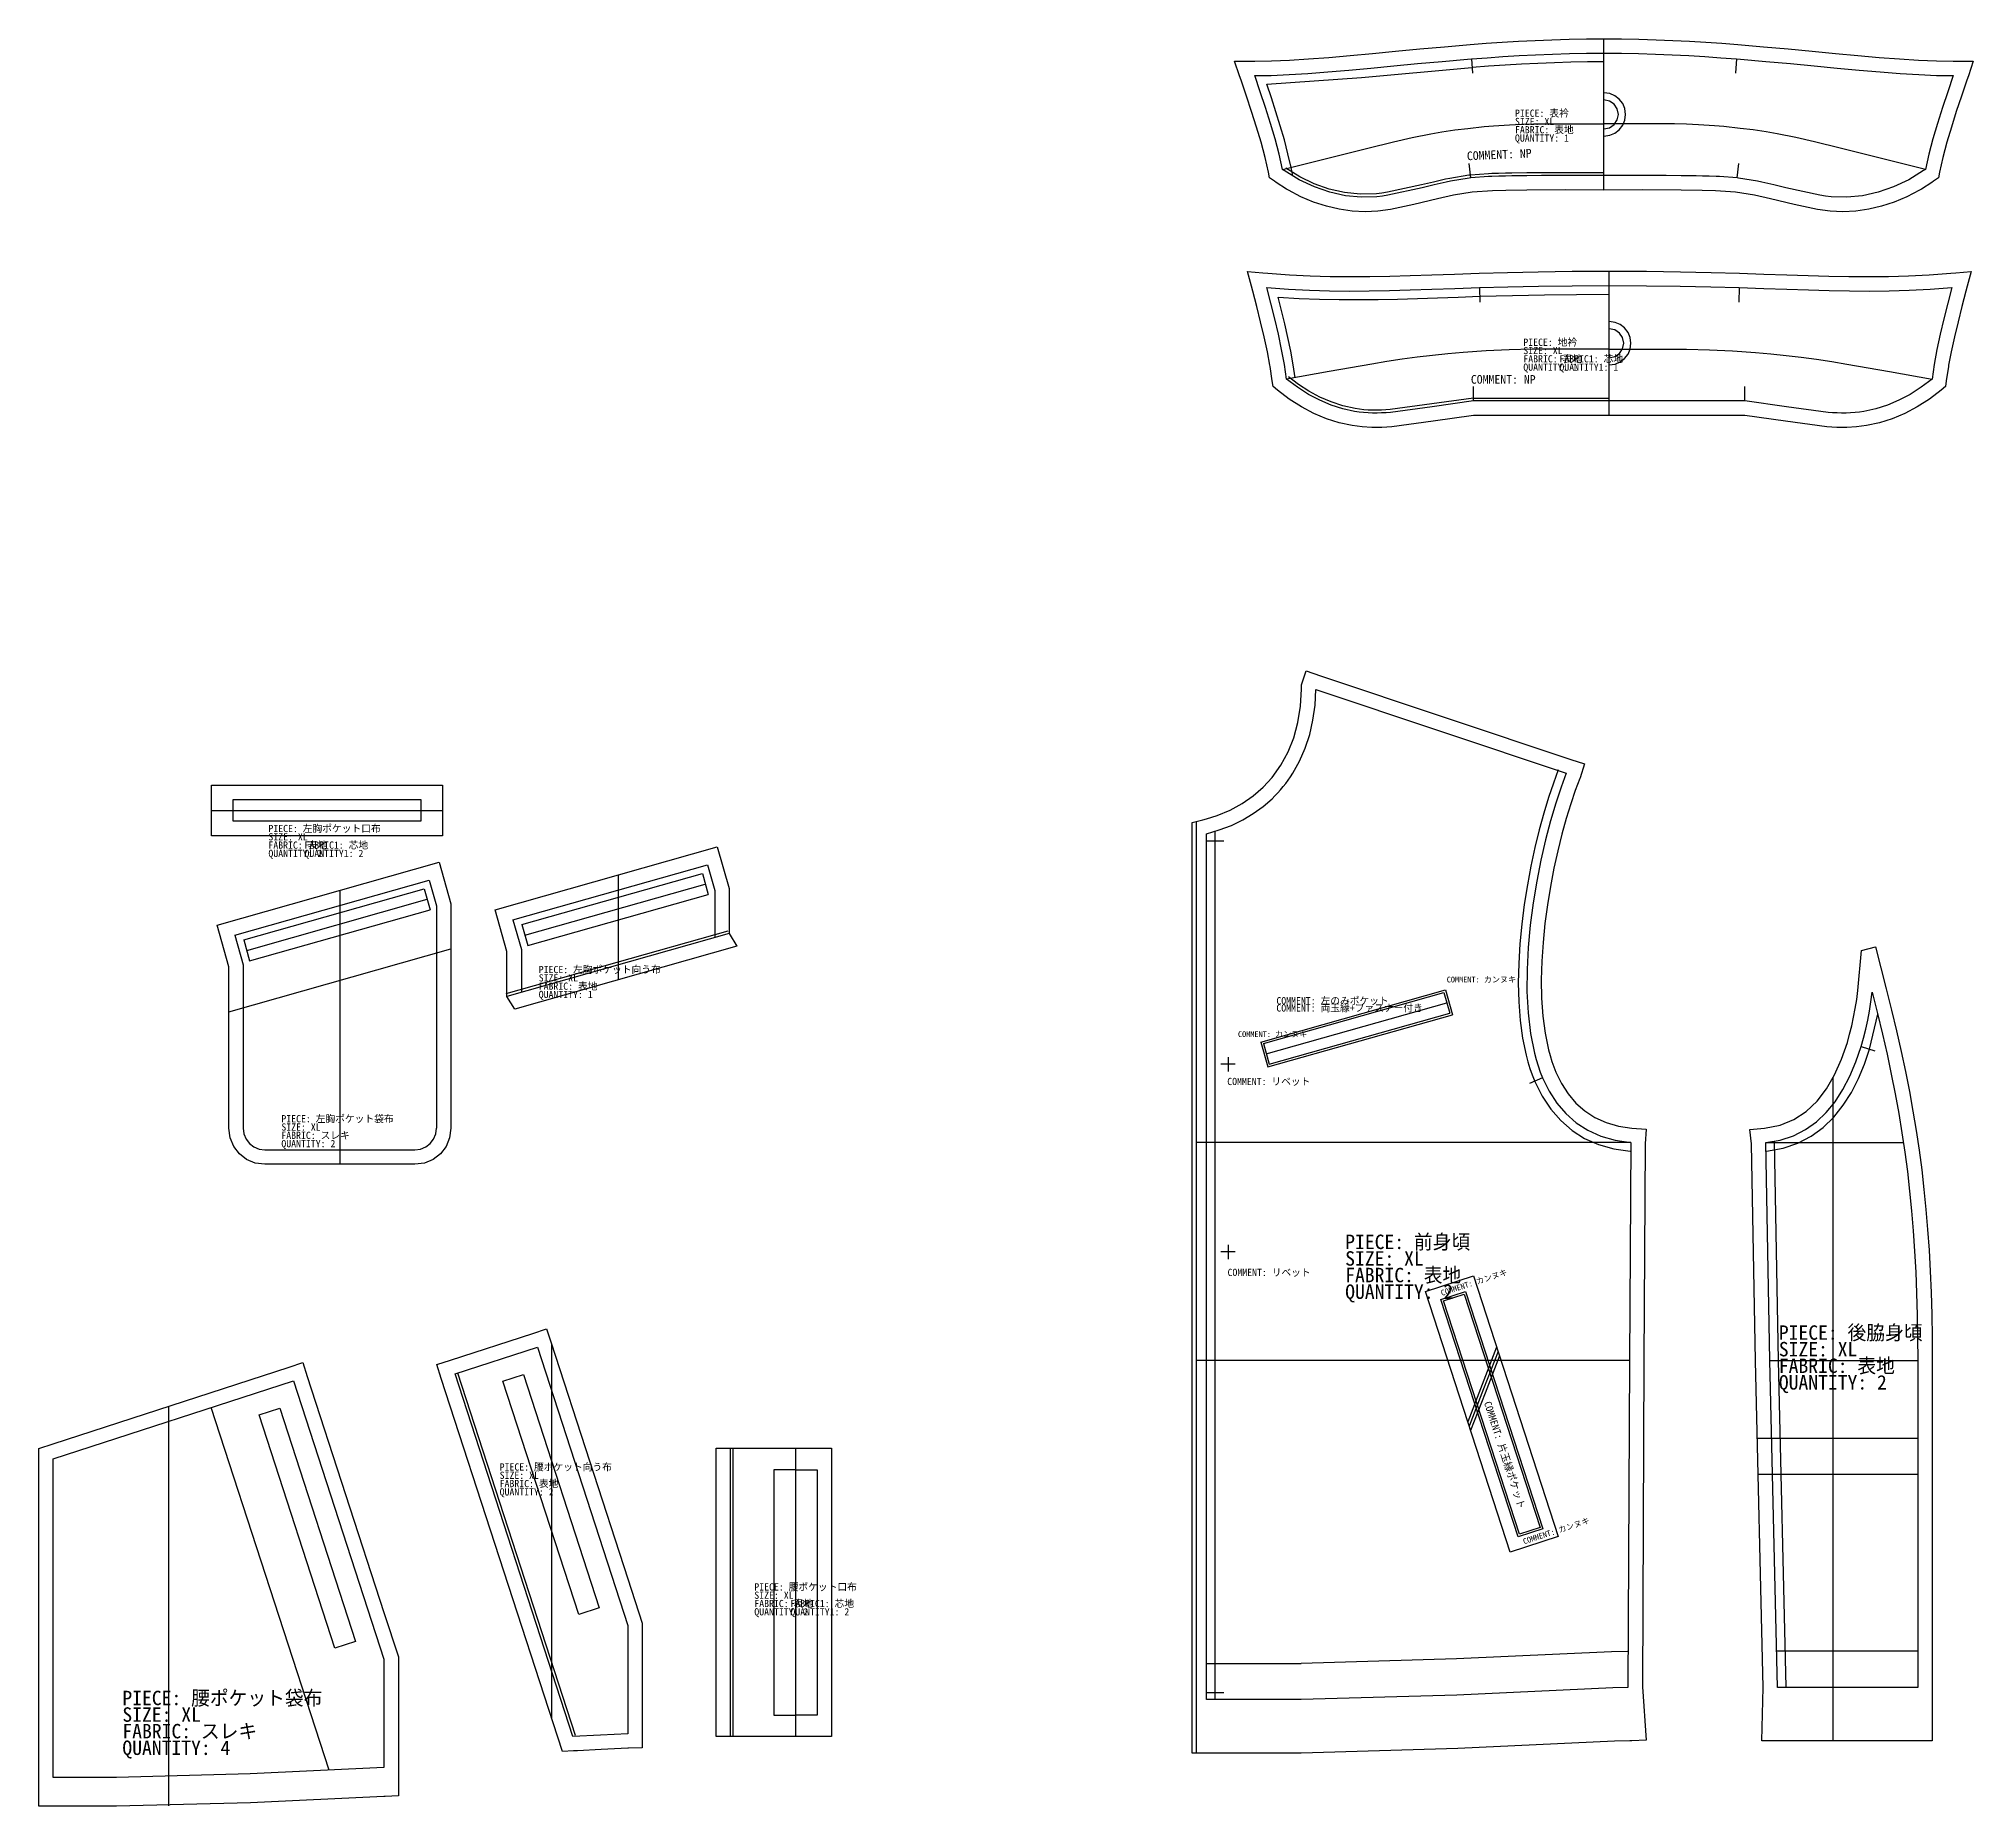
# Model space of a CAD drawing. Header units: metres. Extents: x 0 to 3078, y 20 to 2413.
# Drawn here: x 86 to 1427, y 1188 to 2413 of the extents above; entities that cross this region are included whole.
import ezdxf

# ---------------------------------------------------------------- set-up
doc = ezdxf.new("R2010")
doc.units = ezdxf.units.M

# ---------------------------------------------------------------- blocks, each defined once
blk = doc.blocks.new('P0001_06')
at = {"layer": '1'}
for p, q in [((250.6802, 8.3677), (250.6802, 108.3672)), ((160.6958, 96.9165), (161.0063, 86.9214)), ((340.6646, 96.9165), (340.354, 86.9214)), ((156.666, 18.3677), (156.666, 28.3677)), ((344.6938, 18.3677), (344.6938, 28.3677)), ((156.4697, 20.3633), (250.6802, 20.3677))]:
    blk.add_line(p, q, dxfattribs=at)
for points in [[(483.7505, 28.3716), (480.689, 25.8442), (472.479, 19.5986), (464.064, 14.2275), (455.4697, 9.7217), (446.7227, 6.0703), (437.8486, 3.2651), (428.8745, 1.2964), (422.0601, 0.4009), (415.1816, 0.0093), (408.2852, 0.0645), (401.4165, 0.5088), (372.7866, 4.3682), (344.6938, 8.2979), (344.1963, 8.3677), (250.6802, 8.3677), (157.1636, 8.3677), (156.666, 8.2979), (128.5732, 4.3682), (99.9436, 0.5088), (93.0745, 0.0645), (86.178, 0.0093), (79.2996, 0.4009), (72.4851, 1.2964), (63.5112, 3.2656), (54.6375, 6.0708), (45.8904, 9.7217), (37.2959, 14.228), (28.8809, 19.5986), (20.6711, 25.8442), (17.6094, 28.3716), (17.1152, 32.311), (15.6357, 42.2803), (15.4985, 43.082), (13.7292, 52.4375), (11.4807, 62.7617), (8.9753, 73.2305), (6.2981, 83.8228), (3.5337, 94.5166), (2.6555, 97.9092), (0, 108.1665), (10.5586, 107.2808), (14.0505, 106.9878), (29.0681, 105.8882), (43.4124, 105.1489), (57.3042, 104.7261), (70.9634, 104.5747), (84.6108, 104.6514), (98.467, 104.9121), (112.752, 105.3125), (127.6865, 105.8086), (143.4907, 106.3564), (160.3853, 106.9116), (180.0313, 107.4688), (201.4492, 107.9326), (224.9097, 108.2495), (250.6802, 108.3672), (276.4507, 108.2495), (299.9106, 107.9326), (321.3291, 107.4688), (340.9751, 106.9116), (357.8696, 106.3564), (373.6738, 105.8086), (388.6084, 105.3125), (402.8931, 104.9121), (416.749, 104.6514), (430.3965, 104.5747), (444.0562, 104.7261), (457.9478, 105.1489), (472.292, 105.8882), (487.3096, 106.9878), (490.8018, 107.2808), (501.3604, 108.1665), (498.7046, 97.9092), (497.8262, 94.5166), (495.0615, 83.8228), (492.3838, 73.2305), (489.8784, 62.7612), (487.6304, 52.4375), (485.8613, 43.082), (485.7241, 42.2803), (484.2446, 32.311), (483.7505, 28.3716)], [(474.3223, 33.5557), (466.8501, 27.8657), (459.1934, 22.9653), (451.3755, 18.8496), (443.418, 15.5122), (435.3442, 12.9478), (427.1758, 11.1509), (424.1011, 10.6865), (421.0068, 10.3447), (417.8979, 10.1187), (414.7798, 10.0005), (411.6577, 9.9839), (408.5366, 10.061), (405.4219, 10.2246), (402.3188, 10.4678), (373.4834, 14.3623), (344.6938, 18.3677), (250.6802, 18.3677), (156.666, 18.3677), (127.8767, 14.3623), (99.041, 10.4678), (95.9377, 10.2246), (92.823, 10.061), (89.7021, 9.9839), (86.5801, 10.0005), (83.4619, 10.1187), (80.353, 10.3447), (77.2588, 10.6865), (74.1841, 11.1509), (66.0159, 12.9478), (57.9419, 15.5122), (49.9846, 18.8496), (42.1665, 22.9653), (34.51, 27.8657), (27.0376, 33.5557), (25.5308, 43.7266), (23.5918, 54.0898), (21.3059, 64.6235), (18.7578, 75.3057), (16.0325, 86.1128), (13.2146, 97.0229), (28.3523, 95.9136), (42.8098, 95.166), (56.8098, 94.7363), (70.5747, 94.5801), (84.3271, 94.6528), (98.29, 94.9111), (112.6855, 95.311), (127.7366, 95.8076), (143.6658, 96.3574), (160.6958, 96.9165), (180.2739, 97.4717), (201.6187, 97.9336), (224.998, 98.25), (250.6802, 98.3672), (276.3623, 98.25), (299.7412, 97.9336), (321.0859, 97.4717), (340.6646, 96.9165), (357.6943, 96.3574), (373.6235, 95.8076), (388.6748, 95.311), (403.0703, 94.9111), (417.0332, 94.6528), (430.7856, 94.5801), (444.5503, 94.7363), (458.5503, 95.166), (473.0078, 95.9136), (488.1455, 97.0229), (485.3276, 86.1128), (482.6021, 75.3057), (480.0537, 64.6235), (477.7681, 54.0898), (475.8291, 43.7266), (474.3223, 33.5557)], [(250.6802, 43.3677), (254.668, 43.9033), (258.251, 45.4155), (261.2866, 47.7612), (263.6323, 50.7969), (265.1445, 54.3799), (265.6802, 58.3677), (265.1445, 62.3555), (263.6323, 65.9385), (261.2866, 68.9741), (258.251, 71.3198), (254.668, 72.832), (250.6802, 73.3677)], [(250.6802, 48.3677), (254.5723, 49.1533), (257.751, 51.2964), (259.894, 54.4751), (260.6802, 58.3677), (259.894, 62.2603), (257.751, 65.439), (254.5723, 67.582), (250.6802, 68.3677)], [(250.6802, 54.3672), (231.854, 54.3691), (213.0283, 54.3706), (197.1025, 54.2271), (181.1685, 53.7827), (165.2397, 53.0229), (149.3281, 51.9326), (138.7366, 51.0146), (128.1621, 49.939), (117.6089, 48.7007), (107.0801, 47.2954), (96.5798, 45.7188), (86.1116, 43.9663), (56.5747, 38.7607), (27.0376, 33.5557)], [(250.6802, 54.3672), (269.5059, 54.3691), (288.3315, 54.3706), (304.2578, 54.2271), (320.1914, 53.7827), (336.1206, 53.0229), (352.0317, 51.9326), (362.623, 51.0146), (373.1978, 49.939), (383.751, 48.7007), (394.2798, 47.2954), (404.7803, 45.7188), (415.2485, 43.9663), (444.7852, 38.7607), (474.3223, 33.5557)]]:
    blk.add_lwpolyline(points, dxfattribs=at)
at = {"layer": '1', "linetype": '2'}
for points in [[(21.1289, 90.3911), (35.6489, 89.5054), (49.72, 88.939), (63.4653, 88.6499), (77.0073, 88.5977), (90.4695, 88.7402), (103.9744, 89.0356), (117.645, 89.4429), (131.6047, 89.9204), (145.9761, 90.4263), (160.8818, 90.9194)], [(32.991, 34.3022), (31.6443, 43.5264), (29.9436, 52.9038), (27.9653, 62.3564), (25.7859, 71.8071), (23.4814, 81.1777), (21.1289, 90.3911)], [(160.8818, 90.9194), (183.5674, 91.5503), (205.7046, 92.0029), (227.8799, 92.2759), (250.6802, 92.3672)], [(156.4697, 20.3633), (127.6753, 16.356), (98.8604, 12.4595), (95.8081, 12.2202), (92.7478, 12.0591), (89.6841, 11.9834), (86.6223, 12), (83.5847, 12.1147), (80.552, 12.335), (77.5295, 12.668), (74.5237, 13.1216), (66.0442, 15.0117), (57.8625, 17.6753), (49.9883, 21.0645), (42.4316, 25.1299), (35.2026, 29.8237), (28.311, 35.0977)]]:
    blk.add_lwpolyline(points, dxfattribs=at)
at = {"layer": '1'}
for s, height, p in [('SIZE: XL', 5, (191.0845, 50.8291)), ('PIECE: 地衿', 5, (191.0845, 56.5791)), ('QUANTITY: 1', 5, (191.0845, 39.3291)), ('FABRIC: 表地', 5, (191.0845, 45.0791)), ('QUANTITY1: 1', 5, (216.0845, 39.3291)), ('FABRIC1: 芯地', 5, (216.0845, 45.0791)), ('COMMENT: NP', 6, (154.7129, 30.3286))]:
    blk.add_text(s, height=height, dxfattribs=at).set_placement(p)
blk = doc.blocks.new('P0002_06')
at = {"layer": '1'}
for p, q in [((255.9626, 14.9785), (255.9626, 119.876)), ((164.0701, 105.8643), (164.8635, 95.896)), ((347.8547, 105.8643), (347.0613, 95.896)), ((163.6218, 23.3662), (162.5393, 33.3076)), ((348.3035, 23.3662), (349.386, 33.3076))]:
    blk.add_line(p, q, dxfattribs=at)
for points in [[(164.7097, 13.4258), (151.5725, 11.3477), (140.627, 8.8491), (124.2529, 4.9146), (107.9392, 1.5815), (99.301, 0.3208), (90.3743, -0.0288), (81.4314, 0.4136), (72.4956, 1.6577), (63.5903, 3.7144), (54.7385, 6.5938), (45.9641, 10.3066), (37.2896, 14.8633), (35.9773, 15.6323), (28.7388, 20.2734), (27.5503, 21.0913), (24.2146, 23.3862), (23.4153, 27.3555), (21.104, 37.6289), (18.3362, 48.0552), (15.2012, 58.6221), (11.7881, 69.3169), (8.186, 80.1265), (4.4846, 91.0386), (3.3953, 94.2466), (0, 104.2437), (10.5579, 104.252), (13.9456, 104.2544), (25.5183, 104.4526), (37.9565, 104.9961), (51.2161, 105.8359), (65.252, 106.9224), (80.0198, 108.2051), (95.4751, 109.6353), (111.5728, 111.1626), (128.2688, 112.7378), (145.5183, 114.311), (163.2766, 115.8325), (174.2244, 116.6655), (185.3635, 117.4287), (196.6902, 118.1108), (208.199, 118.6992), (219.8855, 119.1816), (231.7444, 119.5469), (243.7717, 119.7822), (255.9626, 119.876), (268.1536, 119.7822), (280.1809, 119.5469), (292.0403, 119.1816), (303.7273, 118.6992), (315.2375, 118.1108), (326.5657, 117.4287), (337.7083, 116.665), (348.6482, 115.833), (366.4065, 114.311), (383.6487, 112.7383), (400.3411, 111.1636), (416.4377, 109.6362), (431.8938, 108.2061), (446.6638, 106.9229), (460.7029, 105.8364), (473.9656, 104.9966), (486.406, 104.4526), (497.9797, 104.2544), (501.3674, 104.252), (511.925, 104.2437), (508.53, 94.2461), (507.4407, 91.0386), (503.739, 80.1265), (500.137, 69.3169), (496.7239, 58.6221), (493.5886, 48.0552), (490.821, 37.6289), (488.51, 27.3555), (487.7102, 23.3862), (484.3748, 21.0913), (483.1824, 20.2705), (475.9475, 15.6357), (474.6296, 14.8638), (465.9548, 10.3091), (457.1804, 6.5967), (448.3293, 3.7168), (439.4255, 1.6592), (430.491, 0.4141), (421.5491, -0.0288), (412.6228, 0.3208), (403.9841, 1.5815), (387.6711, 4.915), (371.2981, 8.8491), (360.3547, 11.3472), (347.2209, 13.4248), (333.2375, 14.4033), (323.9324, 14.6641), (309.4094, 14.9277), (282.6863, 15.021), (255.9626, 14.9785), (229.2395, 15.021), (202.5159, 14.9277), (187.9929, 14.6641), (178.6848, 14.4033), (164.7097, 13.4258)], [(163.6218, 23.3662), (162.6365, 23.2554), (149.48, 21.1265), (146.5386, 20.4893), (138.2727, 18.5679), (130.0298, 16.5483), (106.2634, 11.4399), (102.3782, 10.7798), (98.4717, 10.2861), (87.6589, 10.0293), (76.8359, 11.0674), (66.051, 13.4185), (55.3528, 17.0977), (44.7898, 22.1226), (34.4106, 28.5093), (33.2183, 29.3301), (30.8647, 39.8027), (28.0493, 50.4331), (24.8613, 61.2065), (21.3899, 72.1104), (17.7241, 83.1309), (13.9534, 94.2544), (25.4075, 94.4492), (37.6931, 94.9834), (50.7725, 95.8091), (64.6077, 96.8765), (79.1611, 98.1382), (94.395, 99.5439), (110.2715, 101.0464), (126.7529, 102.5967), (143.8013, 104.145), (161.3792, 105.644), (164.0701, 105.8643), (174.926, 106.6904), (185.9714, 107.4478), (197.2024, 108.124), (208.6135, 108.708), (220.2, 109.187), (231.9568, 109.5493), (243.8792, 109.7832), (255.9626, 109.876), (268.0461, 109.7832), (279.9685, 109.5493), (291.7253, 109.187), (303.3118, 108.708), (314.7224, 108.124), (325.9534, 107.4478), (336.9993, 106.6904), (347.8547, 105.8643), (350.5461, 105.644), (368.1238, 104.145), (385.1721, 102.5967), (401.6536, 101.0464), (417.53, 99.5439), (432.7639, 98.1382), (447.3176, 96.8765), (461.1531, 95.8091), (474.2322, 94.9834), (486.5178, 94.4492), (497.9719, 94.2544), (494.2009, 83.1309), (490.5354, 72.1104), (487.0637, 61.2065), (483.8757, 50.4331), (481.0603, 39.8027), (478.7068, 29.3301), (477.5144, 28.5093), (467.1355, 22.1226), (456.5725, 17.0977), (445.8743, 13.4185), (435.0891, 11.0674), (424.2664, 10.0293), (413.4534, 10.2861), (409.5471, 10.7798), (405.6619, 11.4399), (381.8953, 16.5483), (373.6526, 18.5679), (365.3865, 20.4893), (362.4451, 21.1265), (349.2888, 23.2554), (348.3035, 23.3662), (335.9915, 24.2896), (333.6887, 24.3931), (328.9255, 24.5537), (324.1599, 24.6616), (319.8474, 24.7593), (309.5115, 24.9272), (299.1736, 24.9785), (277.5681, 24.9785), (255.9626, 24.9785), (234.3567, 24.9785), (212.7512, 24.9785), (202.4138, 24.9272), (192.0774, 24.7593), (187.7654, 24.6616), (182.9998, 24.5537), (178.2361, 24.3931), (175.9333, 24.2896), (163.6218, 23.3662)], [(255.9626, 52.4272), (259.9504, 52.9629), (263.5334, 54.4751), (266.5691, 56.8208), (268.9148, 59.8564), (270.427, 63.4395), (270.9626, 67.4272), (270.427, 71.415), (268.9148, 74.998), (266.5691, 78.0337), (263.5334, 80.3794), (259.9504, 81.8916), (255.9626, 82.4272)], [(255.9626, 57.4272), (259.8552, 58.2129), (263.0339, 60.356), (265.177, 63.5347), (265.9626, 67.4272), (265.177, 71.3198), (263.0339, 74.4985), (259.8552, 76.6416), (255.9626, 77.4272)], [(33.2183, 29.3301), (62.7871, 36.6733), (92.3557, 44.0166), (110.1675, 48.5029), (123.0466, 51.4438), (136.0061, 53.9946), (143.6404, 55.2769), (152.5813, 56.6187), (161.551, 57.7539), (172.9373, 58.979), (176.1765, 59.3145), (179.4202, 59.6001), (190.554, 60.2925), (198.8694, 60.6904), (207.1912, 60.9116), (218.3108, 60.9814), (237.137, 60.98), (255.9626, 60.978)], [(478.7068, 29.3301), (449.1379, 36.6733), (419.5696, 44.0166), (401.7576, 48.5029), (388.8787, 51.4438), (375.9192, 53.9946), (368.2849, 55.2769), (359.3435, 56.6187), (350.3738, 57.7539), (338.9875, 58.979), (335.7483, 59.3145), (332.5051, 59.6001), (321.3713, 60.2925), (313.0559, 60.6904), (304.7341, 60.9116), (293.6145, 60.9814), (274.7883, 60.98), (255.9626, 60.978)]]:
    blk.add_lwpolyline(points, dxfattribs=at)
at = {"layer": '1', "linetype": '2'}
for points in [[(22.2891, 88.3701), (87.8931, 92.8989), (161.8679, 99.6641), (164.5593, 99.8838)], [(255.9719, 103.876), (244.4841, 103.7905), (233.0383, 103.5747), (221.6218, 103.2339), (210.2229, 102.7754), (198.8293, 102.2046), (187.429, 101.5283), (176.01, 100.7524), (164.5593, 99.8838)], [(40.2673, 24.7212), (39.1001, 30.5151), (36.9685, 40.0879), (34.4531, 49.7871), (31.6409, 59.5386), (28.6182, 69.269), (25.4719, 78.9043), (22.2891, 88.3701)], [(163.405, 25.354), (162.4075, 25.2427), (149.0615, 23.0825), (146.1104, 22.4429), (137.802, 20.5117), (129.5549, 18.4907), (105.9282, 13.4116), (102.0642, 12.7549), (98.3057, 12.2793), (87.0552, 12.0532), (76.0725, 13.2163), (65.3936, 15.6885), (55.0552, 19.3892), (45.0935, 24.2388), (35.5452, 30.1563)], [(255.9626, 26.9785), (234.3567, 26.9785), (212.7512, 26.9785), (202.3933, 26.9272), (192.0325, 26.7588), (187.72, 26.6611), (182.949, 26.5532), (178.1462, 26.3911), (175.8435, 26.2876), (163.405, 25.354)]]:
    blk.add_lwpolyline(points, dxfattribs=at)
at = {"layer": '1'}
for s, p in [('PIECE: 表衿', (194.2722, 65.7627)), ('SIZE: XL', (194.2722, 60.0127)), ('FABRIC: 表地', (194.2722, 54.2627)), ('QUANTITY: 1', (194.2722, 48.5127))]:
    blk.add_text(s, height=5, dxfattribs=at).set_placement(p)
blk.add_text('COMMENT: NP', height=6, rotation=2.572, dxfattribs=at).set_placement((161.0764, 35.5952))
blk = doc.blocks.new('P0005_06')
at = {"layer": '1'}
for p, q in [((2.9995, 0), (3.0059, 645.5913)), ((10.0059, 632.0488), (22.0059, 632.0488)), ((15.9998, 37), (16.0059, 639.1255)), ((47.5928, 492.7407), (175.5703, 528.9448)), ((49.4446, 491.7056), (174.5354, 527.0933)), ((174.5354, 527.0933), (178.6187, 512.6597)), ((175.5703, 528.9448), (180.4702, 511.6245)), ((51.4861, 484.4888), (176.5769, 519.8765)), ((52.4927, 475.4204), (180.4702, 511.6245)), ((53.5276, 477.272), (178.6187, 512.6597)), ((47.5928, 492.7407), (52.4927, 475.4204)), ((49.4446, 491.7056), (53.5276, 477.272)), ((30.0044, 477.272), (20.0044, 477.272)), ((25.0044, 482.272), (25.0044, 472.272)), ((242.979, 467.8267), (233.7842, 463.896)), ((304.0557, 423.0581), (3.0037, 423.061)), ((25.0032, 352.272), (25.0032, 342.272)), ((30.0032, 347.272), (20.0032, 347.272)), ((161.7673, 319.8218), (195.0542, 330.6362)), ((195.0542, 330.6362), (253.7607, 149.9331)), ((220.4736, 139.1187), (161.7673, 319.8218)), ((172.4778, 314.3638), (189.5967, 319.9258)), ((225.9312, 149.8291), (172.4778, 314.3638)), ((174.3679, 313.4009), (188.6333, 318.0356)), ((226.8945, 151.7192), (174.3679, 313.4009)), ((188.6333, 318.0356), (241.1606, 156.354)), ((189.5967, 319.9258), (243.0503, 155.3911)), ((303.1685, 271.9585), (3.0059, 271.9585)), ((303.1685, 271.9585), (293.1685, 272.0171)), ((253.7607, 149.9331), (220.4736, 139.1187)), ((243.0503, 155.3911), (225.9312, 149.8291)), ((241.1606, 156.354), (226.8945, 151.7192)), ((10.0911, 62.0713), (75.594, 62.0713)), ((10.0002, 42), (22.0002, 42))]:
    blk.add_line(p, q, dxfattribs=at)
for points in [[(314.7246, 8.8301), (304.7222, 8.5024), (303.3408, 8.457), (292.8335, 8.1133), (184.2471, 3.207), (75.6184, 0), (65.594, 0), (10, 0), (0, 0), (0.0002, 37), (0.0002, 42), (0.0059, 632.0488), (0.0059, 634.5151), (0.0059, 644.8311), (7.5498, 646.7427), (10.0066, 647.3945), (17.323, 649.7109), (26.3962, 653.4736), (34.7581, 658.0098), (42.3965, 663.2979), (49.3, 669.3154), (55.4565, 676.0415), (61.5273, 684.5093), (66.5334, 693.7246), (70.4707, 703.6431), (73.3345, 714.2217), (75.1206, 725.416), (75.8247, 737.1831), (75.8674, 740.3726), (79.0342, 749.8579), (88.9905, 746.5342), (262.5664, 688.5864), (272.0654, 685.415), (268.8989, 675.9297), (268.6978, 675.4219), (265.6001, 667.1406), (262.478, 657.8721), (259.3857, 647.7256), (256.3789, 636.812), (253.5127, 625.2412), (250.8423, 613.1235), (248.4229, 600.5693), (246.3096, 587.689), (244.5752, 574.7603), (243.2446, 561.7261), (242.377, 548.6948), (242.0298, 535.7764), (242.2627, 523.0781), (243.1333, 510.7095), (244.7002, 498.7788), (247.0225, 487.395), (248.1069, 483.3052), (249.3247, 479.333), (250.6787, 475.4844), (252.1743, 471.7573), (256.0728, 463.8794), (260.71, 456.7383), (266.0986, 450.4058), (272.2539, 444.9424), (279.1914, 440.4106), (286.9268, 436.873), (295.4761, 434.3906), (304.8545, 433.0264), (314.8496, 432.2256), (314.0513, 422.2573), (313.1685, 271.8999), (312.1299, 45.7646), (314.7246, 8.8301)], [(302.1284, 45.437), (291.6265, 45.0938), (183.6221, 40.2007), (75.594, 37), (65.594, 37), (10.0002, 37), (10.0059, 637.0488), (18.896, 639.6724), (27.2722, 642.895), (35.1257, 646.6963), (42.4482, 651.0562), (49.2314, 655.9536), (55.4668, 661.3682), (57.4944, 663.3589), (59.4607, 665.416), (61.3635, 667.5356), (63.2004, 669.7144), (64.9695, 671.9492), (66.6682, 674.2363), (68.2944, 676.5718), (69.8459, 678.9526), (74.5491, 687.3369), (78.4536, 696.2837), (81.5469, 705.7607), (83.8149, 715.7358), (85.2451, 726.1758), (85.8237, 737.0488), (259.3994, 679.1011), (255.7651, 669.314), (252.106, 658.2256), (248.5063, 646.0049), (245.0527, 632.8198), (241.8301, 618.8394), (238.9238, 604.2319), (236.4194, 589.1655), (234.4019, 573.8091), (232.957, 558.3311), (232.1704, 542.8994), (232.127, 527.6836), (232.9126, 512.8506), (234.6118, 498.5703), (237.311, 485.0103), (238.5039, 480.5156), (239.8452, 476.1499), (241.3364, 471.9185), (242.979, 467.8267), (247.5015, 458.6958), (252.8804, 450.4365), (259.1318, 443.1172), (266.272, 436.8081), (274.3184, 431.5781), (283.2866, 427.4971), (293.1934, 424.6338), (304.0557, 423.0581), (303.1685, 271.9585), (302.1284, 45.437)], [(211.1187, 281.189), (201.1196, 255.3296), (191.1201, 229.4702)], [(212.0977, 278.1758), (202.0986, 252.3164), (192.0991, 226.4565)], [(213.0767, 275.1621), (203.0776, 249.3027), (193.0781, 223.4434)]]:
    blk.add_lwpolyline(points, dxfattribs=at)
at = {"layer": '1', "linetype": '2'}
for points in [[(253.8203, 681.3086), (250.4238, 672.2217), (247.0537, 662.1807), (243.7607, 651.2969), (240.5967, 639.6807), (237.6138, 627.4434), (234.8633, 614.6958), (232.3965, 601.5488), (230.2656, 588.1138), (228.5215, 574.502), (227.2158, 560.8237), (226.4004, 547.1899), (226.1274, 533.7124), (226.4473, 520.5015), (227.4121, 507.6685), (229.0742, 495.3242), (231.4839, 483.5796), (232.7061, 478.9678), (234.104, 474.4019), (235.6865, 469.897), (237.4624, 465.4683)], [(237.4624, 465.4683), (242.543, 455.2837), (248.5615, 446.1992), (255.5049, 438.2563), (263.3574, 431.4946), (272.1055, 425.9551), (281.7344, 421.6787), (292.2295, 418.7056), (303.5767, 417.0771)], [(301.7944, 70.439), (290.689, 70.0757), (183.2444, 65.2041), (75.594, 62.0713)]]:
    blk.add_lwpolyline(points, dxfattribs=at)
at = {"layer": '1'}
for s, height, p in [('COMMENT: カンヌキ', 4, (176.4993, 534.0259)), ('COMMENT: 左のみポケット', 5, (58.4556, 518.8384)), ('COMMENT: 両玉縁+ファスナー付き', 5, (58.4556, 513.8384)), ('COMMENT: カンヌキ', 4, (31.8237, 496.1777)), ('COMMENT: リベット', 5, (24.3916, 462.9067)), ('PIECE: 前身頃', 10, (106.1404, 349.2456)), ('COMMENT: リベット', 5, (24.6118, 330.5771)), ('SIZE: XL', 10, (106.1404, 337.7456)), ('FABRIC: 表地', 10, (106.1404, 326.2456)), ('QUANTITY: 2', 10, (106.1404, 314.7456))]:
    blk.add_text(s, height=height, dxfattribs=at).set_placement(p)
for s, height, rotation, p in [('COMMENT: カンヌキ', 4, 17.9983, (173.1902, 316.7456)), ('COMMENT: 片玉縁ポケット', 5, 287.9981, (202.2925, 242.7383)), ('COMMENT: カンヌキ', 4, 17.9983, (230.1416, 144.6182))]:
    blk.add_text(s, height=height, rotation=rotation, dxfattribs=at).set_placement(p)
blk = doc.blocks.new('P0010_06')
at = {"layer": '1'}
for p, q in [((89.9761, 277.2231), (89.9761, 0.4346)), ((201.207, 25.0747), (119.5808, 276.3267)), ((152.7476, 271.3301), (167.0137, 275.9648)), ((205.2744, 109.6484), (152.7476, 271.3301)), ((205.2744, 109.6484), (152.7476, 271.3301)), ((167.0132, 275.9648), (219.5405, 114.2832)), ((167.0137, 275.9648), (219.5405, 114.2832)), ((219.5405, 114.2832), (205.2744, 109.6484))]:
    blk.add_line(p, q, dxfattribs=at)
for points in [[(0, 247.9917), (10, 251.2407), (173.5552, 304.3765), (183.0659, 307.4663), (186.1558, 297.9556), (239.2993, 134.3755), (249.2993, 103.5947), (249.2993, 71.2305), (249.2993, 27.293), (249.2993, 7.2744), (240.1624, 6.8799), (239.2991, 6.8423), (146.9021, 2.4385), (53.9722, 0), (10, 0), (0, 0), (0, 20), (0, 237.4771), (0, 247.9917)], [(10, 240.7261), (176.645, 294.8657), (239.2993, 102.0112), (239.2993, 26.8613), (146.4729, 22.4336), (53.9736, 20), (10, 20), (10, 240.7261)]]:
    blk.add_lwpolyline(points, dxfattribs=at)
for s, p in [('PIECE: 腰ポケット袋布', (57.9893, 70.0894)), ('SIZE: XL', (57.9893, 58.5894)), ('FABRIC: スレキ', (57.9893, 47.0894)), ('QUANTITY: 4', (57.9893, 35.5894))]:
    blk.add_text(s, height=10, dxfattribs=at).set_placement(p)
blk = doc.blocks.new('P0011_06')
at = {"layer": '1'}
for p, q in [((79.5305, 282.1523), (79.5305, 23.2373)), ((96.1292, 10.9819), (14.5029, 262.2339)), ((45.7673, 256.6196), (60.0334, 261.2544)), ((98.2942, 94.938), (45.7673, 256.6196)), ((98.2942, 94.938), (45.7673, 256.6196)), ((60.033, 261.2544), (112.5603, 99.5728)), ((60.0334, 261.2544), (112.5603, 99.5728)), ((112.5603, 99.5728), (98.2942, 94.938))]:
    blk.add_line(p, q, dxfattribs=at)
for points in [[(76.0857, 292.7559), (79.1755, 283.2451), (132.3191, 119.665), (142.3191, 88.8843), (142.3191, 56.52), (142.3191, 12.583), (142.3191, 2.5737), (132.7507, 2.1602), (132.3188, 2.1416), (113.7778, 1.2993), (97.4294, 0.5098), (94.7195, 0.3765), (87.0798, 0), (83.8784, 9.8545), (3.0898, 258.5264), (0, 268.0371), (9.5107, 271.127), (66.575, 289.666), (76.0857, 292.7559)], [(69.6648, 280.1553), (132.3191, 87.3008), (132.3191, 12.1509), (113.3159, 11.2886), (94.2271, 10.3643), (12.6006, 261.6162), (69.6648, 280.1553)]]:
    blk.add_lwpolyline(points, dxfattribs=at)
for s, p in [('SIZE: XL', (43.4985, 188.8545)), ('PIECE: 腰ポケット向う布', (43.4985, 194.6045)), ('FABRIC: 表地', (43.4985, 183.1045)), ('QUANTITY: 2', (43.4985, 177.3545))]:
    blk.add_text(s, height=5, dxfattribs=at).set_placement(p)
blk = doc.blocks.new('P0013_06')
at = {"layer": '1'}
for p, q in [((11.5, 200), (11.5, 0)), ((55, 200), (55, 0)), ((40, 185), (40, 15)), ((55, 185), (40, 185)), ((55, 185), (70, 185)), ((70, 185), (70, 15)), ((40, 15), (55, 15)), ((70, 15), (55, 15))]:
    blk.add_line(p, q, dxfattribs=at)
for points in [[(0, 0), (0, 200), (80, 200), (80, 0), (0, 0)], [(10, 0), (10, 200), (80, 200), (80, 0), (10, 0)]]:
    blk.add_lwpolyline(points, dxfattribs=at)
for s, p in [('SIZE: XL', (26.3938, 95.5215)), ('PIECE: 腰ポケット口布', (26.3938, 101.2715)), ('FABRIC: 表地', (26.3938, 89.7715)), ('FABRIC1: 芯地', (51.3938, 89.7715)), ('QUANTITY: 2', (26.3938, 84.0215)), ('QUANTITY1: 2', (51.3938, 84.0215))]:
    blk.add_text(s, height=5, dxfattribs=at).set_placement(p)
blk = doc.blocks.new('P0019_06')
at = {"layer": '1'}
blk.add_line((0, 17.5), (160, 17.5), dxfattribs=at)
for points in [[(0, 0), (0, 10), (0, 25), (0, 35), (15, 35), (145, 35), (160, 35), (160, 25), (160, 10), (160, 0), (145, 0), (15, 0), (0, 0)], [(15, 10), (15, 25), (145, 25), (145, 10), (15, 10)]]:
    blk.add_lwpolyline(points, dxfattribs=at)
for s, p in [('SIZE: XL', (39.3708, -3.252)), ('PIECE: 左胸ポケット口布', (39.3708, 2.498)), ('QUANTITY: 2', (39.3708, -14.752)), ('FABRIC: 表地', (39.3708, -9.002)), ('QUANTITY1: 2', (64.3708, -14.752)), ('FABRIC1: 芯地', (64.3708, -9.002))]:
    blk.add_text(s, height=5, dxfattribs=at).set_placement(p)
blk = doc.blocks.new('P0020_06')
at = {"layer": '1'}
for p, q in [((12.3445, 61.9966), (147.0576, 100.106)), ((18.5166, 58.5464), (143.6074, 93.9341)), ((143.6074, 93.9341), (147.6907, 79.5005)), ((147.0576, 100.106), (152.1243, 82.1963)), ((20.5583, 51.3296), (145.6492, 86.7173)), ((85.1453, 92.9839), (85.1453, 20.2368)), ((152.1243, 82.1963), (152.1243, 49.5771)), ((22.5999, 44.1128), (147.6907, 79.5005)), ((7.6218, 10.7769), (161.5798, 54.3306)), ((12.3445, 61.9966), (18.1663, 41.417)), ((18.5166, 58.5464), (22.5999, 44.1128)), ((18.1663, 41.417), (18.1663, 11.6812))]:
    blk.add_line(p, q, dxfattribs=at)
for points in [[(8.1663, 8.8521), (8.1663, 40.0298), (0, 68.8965), (153.958, 112.4507), (162.1243, 83.5835), (162.1243, 52.4063), (167.5686, 43.5542), (13.6106, 0), (8.1663, 8.8521)], [(8.1663, 8.8521), (8.1663, 40.0298), (0, 68.8965), (153.958, 112.4507), (162.1243, 83.5835), (162.1243, 52.4063), (8.1663, 8.8521)]]:
    blk.add_lwpolyline(points, dxfattribs=at)
for s, p in [('PIECE: 左胸ポケット向う布', (30.1863, 24.937)), ('SIZE: XL', (30.1863, 19.187)), ('FABRIC: 表地', (30.1863, 13.437)), ('QUANTITY: 1', (30.1863, 7.687))]:
    blk.add_text(s, height=5, dxfattribs=at).set_placement(p)
blk = doc.blocks.new('P0021_06')
at = {"layer": '1'}
for p, q in [((12.3445, 158.9023), (147.0576, 197.0122)), ((18.5166, 155.4521), (143.6074, 190.8398)), ((85.1453, 189.8896), (85.1453, 0)), ((143.6074, 190.8398), (147.6907, 176.4063)), ((147.0576, 197.0122), (152.1243, 179.1021)), ((20.5583, 148.2354), (145.6492, 183.623)), ((22.5999, 141.0186), (147.6907, 176.4063)), ((152.1243, 179.1021), (152.1243, 25)), ((8.1663, 105.7583), (162.1243, 149.312)), ((12.3445, 158.9023), (18.1663, 138.3228)), ((18.5166, 155.4521), (22.5999, 141.0186)), ((18.1663, 138.3228), (18.1663, 25)), ((33.1663, 10), (137.1243, 10))]:
    blk.add_line(p, q, dxfattribs=at)
blk.add_lwpolyline([(33.1663, 0), (26.5203, 0.8931), (20.5483, 3.4131), (15.4885, 7.3223), (11.5796, 12.3818), (9.0593, 18.354), (8.1663, 25), (8.1663, 136.9355), (0, 165.8027), (153.958, 209.3564), (162.1243, 180.4893), (162.1243, 25), (161.2312, 18.354), (158.7109, 12.3818), (154.802, 7.3223), (149.7422, 3.4131), (143.7703, 0.8931), (137.1243, 0), (33.1663, 0)], dxfattribs=at)
blk.add_lwpolyline([(33.1663, 0), (26.5203, 0.8931), (20.5483, 3.4131), (15.4885, 7.3223), (11.5796, 12.3818), (9.0593, 18.354), (8.1663, 25), (8.1663, 136.9355), (0, 165.8027), (153.958, 209.3564), (162.1243, 180.4893), (162.1243, 25), (161.2312, 18.354), (158.7109, 12.3818), (154.802, 7.3223), (149.7422, 3.4131), (143.7703, 0.8931), (137.1243, 0), (33.1663, 0)], dxfattribs=at)
at = {"layer": '1', "linetype": '2'}
for points in [[(18.1663, 25), (18.7021, 21.0122), (20.2141, 17.4292), (22.5596, 14.3936), (25.5955, 12.0479), (29.1787, 10.5356), (33.1663, 10)], [(137.1243, 10), (141.1118, 10.5356), (144.6951, 12.0479), (147.731, 14.3936), (150.0764, 17.4292), (151.5884, 21.0122), (152.1243, 25)]]:
    blk.add_lwpolyline(points, dxfattribs=at)
at = {"layer": '1'}
for s, p in [('SIZE: XL', (44.5977, 23.3276)), ('PIECE: 左胸ポケット袋布', (44.5977, 29.0776)), ('QUANTITY: 2', (44.5977, 11.8276)), ('FABRIC: スレキ', (44.5977, 17.5776))]:
    blk.add_text(s, height=5, dxfattribs=at).set_placement(p)
blk = doc.blocks.new('P0023_06')
at = {"layer": '1'}
for p, q in [((77.0405, 481.0659), (86.6143, 478.1772)), ((57.6602, 0.001), (57.6602, 459.5483)), ((10.9551, 414.564), (106.312, 414.564)), ((19.8115, 263.5781), (16.9404, 415.4038)), ((13.8125, 263.4644), (23.8096, 263.6963)), ((13.8125, 263.4644), (116.2529, 263.4644)), ((25.0654, 37.1406), (19.811, 263.6035)), ((116.2529, 209.458), (5.0654, 209.458)), ((116.2529, 209.458), (106.2529, 209.458)), ((116.2529, 184.458), (5.6455, 184.458)), ((116.2529, 184.458), (106.2529, 184.458)), ((116.2529, 62), (18.5342, 62.0015))]:
    blk.add_line(p, q, dxfattribs=at)
for points in [[(126.252, 0), (116.252, 0), (18.2075, 0.0015), (8.2046, 0.0015), (9.064, 37.0015), (3.8154, 263.2324), (0.9717, 413.5894), (0, 423.542), (9.9834, 424.5166), (20.8164, 426.6069), (30.4741, 430.5391), (39.0229, 436.1543), (46.5293, 443.2949), (53.0605, 451.8032), (58.6826, 461.5205), (63.4619, 472.2891), (67.4668, 483.9546), (69.0669, 489.6147), (70.5117, 495.4307), (71.8057, 501.3857), (72.9531, 507.4683), (73.96, 513.665), (74.8301, 519.9634), (77.291, 547.7642), (86.9766, 550.251), (90.7065, 535.7222), (94.437, 521.1934), (98.1479, 506.4097), (101.5996, 491.9551), (104.7983, 477.7778), (107.749, 463.8276), (110.4585, 450.0518), (112.9312, 436.3999), (115.1738, 422.8193), (117.1914, 409.2598), (118.9897, 395.6689), (120.5747, 381.9956), (121.9521, 368.188), (123.127, 354.1953), (124.106, 339.9658), (124.894, 325.4482), (125.4971, 310.5908), (125.9209, 295.3418), (126.1709, 279.6499), (126.2529, 263.4644), (126.2529, 209.458), (126.2529, 184.458), (126.2529, 37), (126.252, 0)], [(116.2529, 37), (19.0669, 37.0015), (13.8125, 263.4644), (10.9551, 414.564), (20.9155, 416.2622), (30.0576, 419.2773), (38.4082, 423.5278), (45.9951, 428.9326), (52.8467, 435.4106), (58.9902, 442.8813), (64.4536, 451.2627), (69.2646, 460.4751), (73.4512, 470.4365), (77.0405, 481.0659), (78.7148, 486.9868), (80.228, 493.0659), (81.5835, 499.2905), (82.7861, 505.6475), (83.8403, 512.1235), (84.751, 518.7065), (88.4258, 504.0654), (91.8442, 489.75), (95.0117, 475.7104), (97.9341, 461.8945), (100.6167, 448.2515), (103.0649, 434.731), (105.2852, 421.2817), (107.2827, 407.853), (109.0635, 394.3931), (110.6323, 380.8516), (111.9961, 367.1777), (113.1592, 353.3198), (114.1279, 339.228), (114.9082, 324.8501), (115.5049, 310.1357), (115.9243, 295.0342), (116.1719, 279.4941), (116.2529, 263.4644), (116.2529, 209.458), (116.2529, 184.458), (116.2529, 37)]]:
    blk.add_lwpolyline(points, dxfattribs=at)
at = {"layer": '1', "linetype": '2'}
for points in [[(82.7856, 479.335), (88.5244, 503.6475)], [(11.0688, 408.5469), (11.5381, 408.5928), (22.9033, 410.5688), (33.1904, 414.0708), (42.4507, 418.9512), (50.7344, 425.063), (58.0923, 432.2588), (64.5762, 440.3911), (70.2368, 449.312), (75.1245, 458.8745), (79.2905, 468.9316), (82.7856, 479.335)]]:
    blk.add_lwpolyline(points, dxfattribs=at)
at = {"layer": '1'}
for s, p in [('PIECE: 後脇身頃', (19.9883, 277.8843)), ('SIZE: XL', (19.9883, 266.3843)), ('FABRIC: 表地', (19.9883, 254.8843)), ('QUANTITY: 2', (19.9883, 243.3843))]:
    blk.add_text(s, height=10, dxfattribs=at).set_placement(p)

msp = doc.modelspace()

# ---------------------------------------------------------------- block references
at = {"layer": '1'}
for name, p in [('P0002_06', (915.0608, 2293.0081)), ('P0001_06', (924.0415, 2143.4402)), ('P0005_06', (885.5259, 1224.8328)), ('P0019_06', (206.0369, 1860.5505)), ('P0020_06', (402.5583, 1740.3445)), ('P0021_06', (209.7793, 1632.8269)), ('P0023_06', (1272.2148, 1233.3269)), ('P0011_06', (362.1577, 1225.948)), ('P0010_06', (86.197, 1187.9001)), ('P0013_06', (555.7666, 1236.1741))]:
    msp.add_blockref(name, p, dxfattribs=at)

doc.saveas('drawing.dxf')
